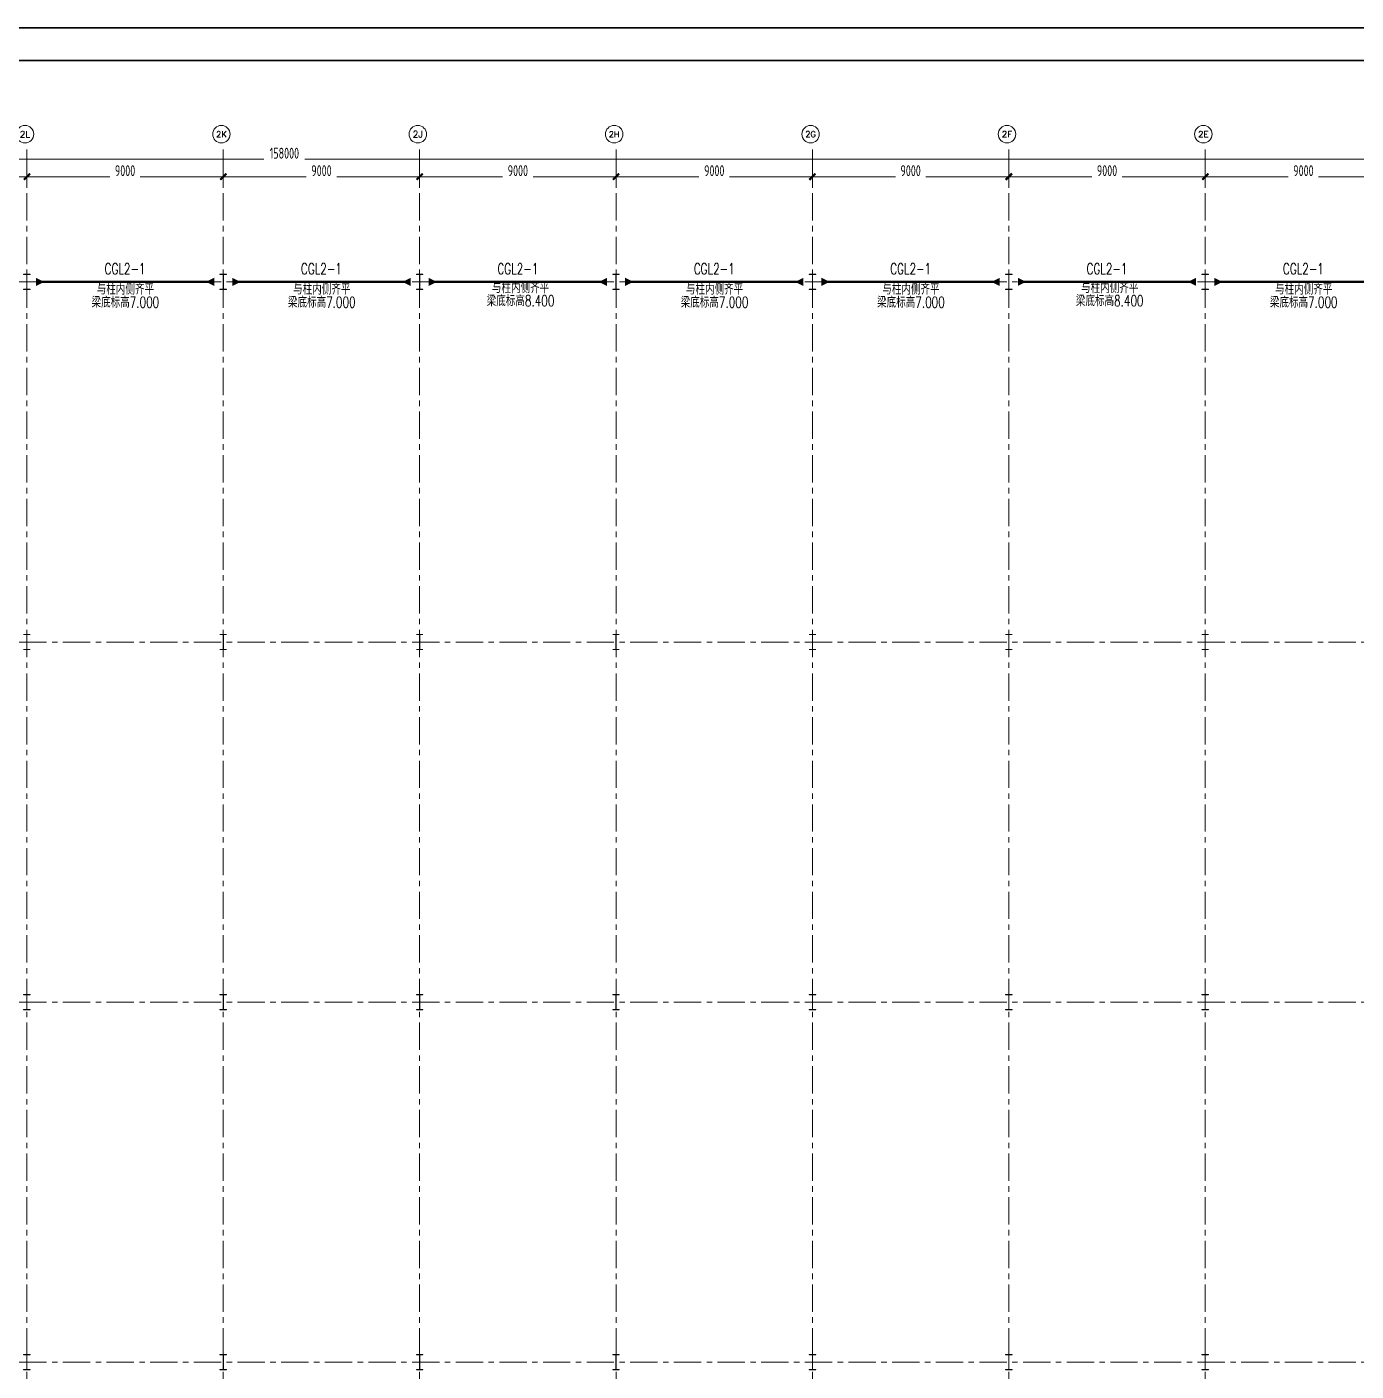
# Model space of a CAD drawing. Extents: x -1201378 to 2367219, y -619313 to 244905.
# Drawn here: x 726242 to 787157, y -31504 to 30085 of the extents above; entities that cross this region are included whole.
import ezdxf
from ezdxf.enums import TextEntityAlignment as Align

# ---------------------------------------------------------------- set-up
doc = ezdxf.new("R2010")
doc.units = 0
doc.header["$LTSCALE"] = 1000
doc.linetypes.add('CENTER', pattern=[2, 1.25, -0.25, 0.25, -0.25])
doc.layers.get('0').update_dxf_attribs({"linetype": 'CONTINUOUS'})
doc.layers.get('Defpoints').update_dxf_attribs({"linetype": 'CONTINUOUS'})
doc.layers.add('0-cxFrame', color=155, linetype='CONTINUOUS')
for name, color, linetype, lineweight in [('0-cxText', 131, 'CONTINUOUS', 25), ('S-axis', 111, 'CONTINUOUS', 0), ('S-bea', 40, 'CONTINUOUS', 0), ('S-col', 2, 'CONTINUOUS', 0), ('S-dote', 5, 'CENTER', 0), ('THIN', 7, 'CONTINUOUS', 0), ('梁', 4, 'CONTINUOUS', 18)]:
    doc.layers.add(name, color=color, linetype=linetype, lineweight=lineweight)
doc.styles.add('_TCH_AXIS', font='COMPLEX', dxfattribs={"bigfont": 'GBCBIG'})
doc.styles.add('cx_tuming', font='simhei.ttf')
doc.styles.add('cx_tuqian1', font='')
doc.styles.add('TSSD_Dimension', font='tssdeng.shx', dxfattribs={"width": 0.7, "bigfont": 'hztxt.shx'})
doc.styles.add('TSSD_Rein', font='tj-romans1.shx', dxfattribs={"width": 0.7, "bigfont": 'tj-hztxt.shx'})
doc.styles.add('黑体', font='simhei.ttf', dxfattribs={"width": 0.8})
doc.styles.get('cx_tuqian1').set_extended_font_data('SimSun')
doc.dimstyles.new('TSSD_200_200', dxfattribs={"dimtxt": 500, "dimasz": 200, "dimexe": 200, "dimexo": 500, "dimgap": 200, "dimtad": 1, "dimdec": 0, "dimzin": 0, "dimdsep": 46, "dimtxsty": 'TSSD_Dimension', "dimblk": 'ARCHTICK', "dimcen": 0, "dimdle": 200, "dimclrt": 7, "dimadec": 0, "dimazin": 0, "dimtfac": 1, "dimtdec": 0, "dimtix": 1, "dimtmove": 2, "dimatfit": 3, "dimfxl": 1, "dimtolj": 1, "dimtzin": 0, "dimarcsym": 0})

# ---------------------------------------------------------------- blocks, each defined once
blk = doc.blocks.new('_ArchTick')
at = {"color": 0, "linetype": 'ByBlock', "const_width": 0.5}
blk.add_lwpolyline([(-0.71, -0.71), (0.71, 0.71)], dxfattribs=at)
blk = doc.blocks.new('*D100')
at = {"layer": 'Defpoints', "color": 0, "transparency": 16777216}
for p in [(-173758, -176778), (-182758, -177738), (-173758, -177738)]:
    blk.add_point(p, dxfattribs=at)
at = {"layer": 'S-axis', "color": 0, "lineweight": -2, "transparency": 16777216}
for p, q in [((-182758, -177238), (-182758, -176578)), ((-173758, -177238), (-173758, -176578)), ((-182958, -176778), (-178957, -176778)), ((-173558, -176778), (-177560, -176778))]:
    blk.add_line(p, q, dxfattribs=at)
at = {"layer": 'S-axis', "color": 0, "lineweight": -2, "transparency": 16777216, "xscale": 200, "yscale": 200, "zscale": 200, "rotation": 180}
blk.add_blockref('_ArchTick', (-182758, -176778), dxfattribs=at)
at = {"layer": 'S-axis', "color": 0, "lineweight": -2, "transparency": 16777216, "xscale": 200, "yscale": 200, "zscale": 200}
blk.add_blockref('_ArchTick', (-173758, -176778), dxfattribs=at)
at = {"layer": 'S-axis', "color": 7, "transparency": 16777216, "insert": (-178258, -176503), "char_height": 500, "attachment_point": 5, "style": 'TSSD_Dimension'}
blk.add_mtext('\\A1;9000', dxfattribs=at)
blk = doc.blocks.new('*D101')
at = {"layer": 'Defpoints', "color": 0, "transparency": 16777216}
for p in [(-164758, -176778), (-173758, -177738), (-164758, -177738)]:
    blk.add_point(p, dxfattribs=at)
at = {"layer": 'S-axis', "color": 0, "lineweight": -2, "transparency": 16777216}
for p, q in [((-173758, -177238), (-173758, -176578)), ((-164758, -177238), (-164758, -176578)), ((-173958, -176778), (-169957, -176778)), ((-164558, -176778), (-168560, -176778))]:
    blk.add_line(p, q, dxfattribs=at)
at = {"layer": 'S-axis', "color": 0, "lineweight": -2, "transparency": 16777216, "xscale": 200, "yscale": 200, "zscale": 200, "rotation": 180}
blk.add_blockref('_ArchTick', (-173758, -176778), dxfattribs=at)
at = {"layer": 'S-axis', "color": 0, "lineweight": -2, "transparency": 16777216, "xscale": 200, "yscale": 200, "zscale": 200}
blk.add_blockref('_ArchTick', (-164758, -176778), dxfattribs=at)
at = {"layer": 'S-axis', "color": 7, "transparency": 16777216, "insert": (-169258, -176503), "char_height": 500, "attachment_point": 5, "style": 'TSSD_Dimension'}
blk.add_mtext('\\A1;9000', dxfattribs=at)
blk = doc.blocks.new('*D102')
at = {"layer": 'Defpoints', "color": 0, "transparency": 16777216}
for p in [(-155758, -176778), (-164758, -177738), (-155758, -177738)]:
    blk.add_point(p, dxfattribs=at)
at = {"layer": 'S-axis', "color": 0, "lineweight": -2, "transparency": 16777216}
for p, q in [((-164758, -177238), (-164758, -176578)), ((-155758, -177238), (-155758, -176578)), ((-164958, -176778), (-160957, -176778)), ((-155558, -176778), (-159560, -176778))]:
    blk.add_line(p, q, dxfattribs=at)
at = {"layer": 'S-axis', "color": 0, "lineweight": -2, "transparency": 16777216, "xscale": 200, "yscale": 200, "zscale": 200, "rotation": 180}
blk.add_blockref('_ArchTick', (-164758, -176778), dxfattribs=at)
at = {"layer": 'S-axis', "color": 0, "lineweight": -2, "transparency": 16777216, "xscale": 200, "yscale": 200, "zscale": 200}
blk.add_blockref('_ArchTick', (-155758, -176778), dxfattribs=at)
at = {"layer": 'S-axis', "color": 7, "transparency": 16777216, "insert": (-160258, -176503), "char_height": 500, "attachment_point": 5, "style": 'TSSD_Dimension'}
blk.add_mtext('\\A1;9000', dxfattribs=at)
blk = doc.blocks.new('*D103')
at = {"layer": 'Defpoints', "color": 0, "transparency": 16777216}
for p in [(-146758, -176778), (-155758, -177738), (-146758, -177738)]:
    blk.add_point(p, dxfattribs=at)
at = {"layer": 'S-axis', "color": 0, "lineweight": -2, "transparency": 16777216}
for p, q in [((-155758, -177238), (-155758, -176578)), ((-146758, -177238), (-146758, -176578)), ((-155958, -176778), (-151957, -176778)), ((-146558, -176778), (-150560, -176778))]:
    blk.add_line(p, q, dxfattribs=at)
at = {"layer": 'S-axis', "color": 0, "lineweight": -2, "transparency": 16777216, "xscale": 200, "yscale": 200, "zscale": 200, "rotation": 180}
blk.add_blockref('_ArchTick', (-155758, -176778), dxfattribs=at)
at = {"layer": 'S-axis', "color": 0, "lineweight": -2, "transparency": 16777216, "xscale": 200, "yscale": 200, "zscale": 200}
blk.add_blockref('_ArchTick', (-146758, -176778), dxfattribs=at)
at = {"layer": 'S-axis', "color": 7, "transparency": 16777216, "insert": (-151258, -176503), "char_height": 500, "attachment_point": 5, "style": 'TSSD_Dimension'}
blk.add_mtext('\\A1;9000', dxfattribs=at)
blk = doc.blocks.new('*D104')
at = {"layer": 'Defpoints', "color": 0, "transparency": 16777216}
for p in [(-137758, -176778), (-146758, -177738), (-137758, -177738)]:
    blk.add_point(p, dxfattribs=at)
at = {"layer": 'S-axis', "color": 0, "lineweight": -2, "transparency": 16777216}
for p, q in [((-146758, -177238), (-146758, -176578)), ((-137758, -177238), (-137758, -176578)), ((-146958, -176778), (-142957, -176778)), ((-137558, -176778), (-141560, -176778))]:
    blk.add_line(p, q, dxfattribs=at)
at = {"layer": 'S-axis', "color": 0, "lineweight": -2, "transparency": 16777216, "xscale": 200, "yscale": 200, "zscale": 200, "rotation": 180}
blk.add_blockref('_ArchTick', (-146758, -176778), dxfattribs=at)
at = {"layer": 'S-axis', "color": 0, "lineweight": -2, "transparency": 16777216, "xscale": 200, "yscale": 200, "zscale": 200}
blk.add_blockref('_ArchTick', (-137758, -176778), dxfattribs=at)
at = {"layer": 'S-axis', "color": 7, "transparency": 16777216, "insert": (-142258, -176503), "char_height": 500, "attachment_point": 5, "style": 'TSSD_Dimension'}
blk.add_mtext('\\A1;9000', dxfattribs=at)
blk = doc.blocks.new('*D105')
at = {"layer": 'Defpoints', "color": 0, "transparency": 16777216}
for p in [(-128758, -176778), (-137758, -177738), (-128758, -177738)]:
    blk.add_point(p, dxfattribs=at)
at = {"layer": 'S-axis', "color": 0, "lineweight": -2, "transparency": 16777216}
for p, q in [((-137758, -177238), (-137758, -176578)), ((-128758, -177238), (-128758, -176578)), ((-137958, -176778), (-133957, -176778)), ((-128558, -176778), (-132560, -176778))]:
    blk.add_line(p, q, dxfattribs=at)
at = {"layer": 'S-axis', "color": 0, "lineweight": -2, "transparency": 16777216, "xscale": 200, "yscale": 200, "zscale": 200, "rotation": 180}
blk.add_blockref('_ArchTick', (-137758, -176778), dxfattribs=at)
at = {"layer": 'S-axis', "color": 0, "lineweight": -2, "transparency": 16777216, "xscale": 200, "yscale": 200, "zscale": 200}
blk.add_blockref('_ArchTick', (-128758, -176778), dxfattribs=at)
at = {"layer": 'S-axis', "color": 7, "transparency": 16777216, "insert": (-133258, -176503), "char_height": 500, "attachment_point": 5, "style": 'TSSD_Dimension'}
blk.add_mtext('\\A1;9000', dxfattribs=at)
blk = doc.blocks.new('*D106')
at = {"layer": 'Defpoints', "color": 0, "transparency": 16777216}
for p in [(-119758, -176778), (-128758, -177738), (-119758, -177738)]:
    blk.add_point(p, dxfattribs=at)
at = {"layer": 'S-axis', "color": 0, "lineweight": -2, "transparency": 16777216}
for p, q in [((-128758, -177238), (-128758, -176578)), ((-119758, -177238), (-119758, -176578)), ((-128958, -176778), (-124957, -176778)), ((-119558, -176778), (-123560, -176778))]:
    blk.add_line(p, q, dxfattribs=at)
at = {"layer": 'S-axis', "color": 0, "lineweight": -2, "transparency": 16777216, "xscale": 200, "yscale": 200, "zscale": 200, "rotation": 180}
blk.add_blockref('_ArchTick', (-128758, -176778), dxfattribs=at)
at = {"layer": 'S-axis', "color": 0, "lineweight": -2, "transparency": 16777216, "xscale": 200, "yscale": 200, "zscale": 200}
blk.add_blockref('_ArchTick', (-119758, -176778), dxfattribs=at)
at = {"layer": 'S-axis', "color": 7, "transparency": 16777216, "insert": (-124258, -176503), "char_height": 500, "attachment_point": 5, "style": 'TSSD_Dimension'}
blk.add_mtext('\\A1;9000', dxfattribs=at)
blk = doc.blocks.new('*D107')
at = {"layer": 'Defpoints', "color": 0, "transparency": 16777216}
for p in [(-110758, -176778), (-119758, -177738), (-110758, -177738)]:
    blk.add_point(p, dxfattribs=at)
at = {"layer": 'S-axis', "color": 0, "lineweight": -2, "transparency": 16777216}
for p, q in [((-119758, -177238), (-119758, -176578)), ((-110758, -177238), (-110758, -176578)), ((-119958, -176778), (-115957, -176778)), ((-110558, -176778), (-114560, -176778))]:
    blk.add_line(p, q, dxfattribs=at)
at = {"layer": 'S-axis', "color": 0, "lineweight": -2, "transparency": 16777216, "xscale": 200, "yscale": 200, "zscale": 200, "rotation": 180}
blk.add_blockref('_ArchTick', (-119758, -176778), dxfattribs=at)
at = {"layer": 'S-axis', "color": 0, "lineweight": -2, "transparency": 16777216, "xscale": 200, "yscale": 200, "zscale": 200}
blk.add_blockref('_ArchTick', (-110758, -176778), dxfattribs=at)
at = {"layer": 'S-axis', "color": 7, "transparency": 16777216, "insert": (-115258, -176503), "char_height": 500, "attachment_point": 5, "style": 'TSSD_Dimension'}
blk.add_mtext('\\A1;9000', dxfattribs=at)
blk = doc.blocks.new('*D112')
at = {"layer": 'Defpoints', "color": 0, "transparency": 16777216}
for p in [(-82958, -175978), (-240958, -177638), (-82958, -177638)]:
    blk.add_point(p, dxfattribs=at)
at = {"layer": 'S-axis', "color": 0, "lineweight": -2, "transparency": 16777216}
for p, q in [((-241158, -175978), (-162899, -175978)), ((-240958, -177138), (-240958, -175778)), ((-82758, -175978), (-161018, -175978)), ((-82958, -177138), (-82958, -175778))]:
    blk.add_line(p, q, dxfattribs=at)
at = {"layer": 'S-axis', "color": 0, "lineweight": -2, "transparency": 16777216, "xscale": 200, "yscale": 200, "zscale": 200, "rotation": 180}
blk.add_blockref('_ArchTick', (-240958, -175978), dxfattribs=at)
at = {"layer": 'S-axis', "color": 0, "lineweight": -2, "transparency": 16777216, "xscale": 200, "yscale": 200, "zscale": 200}
blk.add_blockref('_ArchTick', (-82958, -175978), dxfattribs=at)
at = {"layer": 'S-axis', "color": 7, "transparency": 16777216, "insert": (-161958, -175703), "char_height": 500, "attachment_point": 5, "style": 'TSSD_Dimension'}
blk.add_mtext('\\A1;158000', dxfattribs=at)
blk = doc.blocks.new('nt66')
at = {"layer": 'S-col'}
blk.add_lwpolyline([(-195790, 766820), (-195490, 766820), (-195490, 766808), (-195636, 766808), (-195636, 766132), (-195490, 766132), (-195490, 766120), (-195790, 766120), (-195790, 766132), (-195644, 766132), (-195644, 766808), (-195790, 766808)], close=True, dxfattribs=at)
blk = doc.blocks.new('33333')
for p in [(-23214, -43900), (-14214, -43900), (-5214, -43900), (3786, -43900), (12786, -43900), (21786, -43900), (30786, -43900), (-23214, -60400), (-14214, -60400), (-5214, -60400), (3786, -60400), (12786, -60400), (21786, -60400), (30786, -60400), (-23214, -76900), (-14214, -76900), (-5214, -76900), (3786, -76900), (12786, -76900), (21786, -76900), (30786, -76900), (-23214, -93400), (-14214, -93400), (-5214, -93400), (3786, -93400), (12786, -93400), (21786, -93400), (30786, -93400)]:
    blk.add_blockref('nt66', p)
blk = doc.blocks.new('TK22.A0 L(Dragon)')
at = {"layer": '0-cxFrame', "color": 7, "const_width": 0.5}
blk.add_lwpolyline([(0, 0), (-1486, 0), (-1486, 841), (0, 841)], close=True, dxfattribs=at)
at = {"layer": '0-cxFrame', "const_width": 0.5}
blk.add_lwpolyline([(-80, 10), (-1466, 10), (-1466, 831), (-80, 831)], close=True, dxfattribs=at)
at = {"style": '黑体', "flags": 4}
blk.add_attdef('图幅', text='', height=3.3, dxfattribs=at).set_placement((-40, 3), align=Align.RIGHT)
at = {"layer": '0-cxText', "flags": 4}
for tag, height, style, p in [('建设单位', 3.5, 'cx_tuming', (-45, 240)), ('项目名称', 3.5, 'cx_tuming', (-45, 210)), ('子项名称', 3.5, 'cx_tuming', (-45, 180)), ('工程编号', 3.3, 'cx_tuqian1', (-35, 165)), ('图名1', 3.5, 'cx_tuming', (-45, 87)), ('图名2', 3.5, 'cx_tuming', (-45, 79)), ('图名3', 3.5, 'cx_tuming', (-45, 71)), ('出图日期', 3.3, 'cx_tuqian1', (-39, 60)), ('专业', 3.3, 'cx_tuqian1', (-55, 52)), ('图号', 3.3, 'cx_tuqian1', (-55, 44)), ('版次', 3.3, 'cx_tuqian1', (-20, 44))]:
    blk.add_attdef(tag, text='', height=height, dxfattribs=dict(at, style=style)).set_placement(p, align=Align.MIDDLE)
at = {"layer": 'Defpoints', "color": 6, "flags": 4}
for tag, height, style, p in [('tufu', 3.3, '黑体', (-12, 12)), ('dwfname', 4, 'cx_tuqian1', (-80, 3))]:
    blk.add_attdef(tag, text='', height=height, dxfattribs=dict(at, style=style)).set_placement(p, align=Align.RIGHT)
blk = doc.blocks.new('2#轴网')
at = {"layer": 'S-axis'}
for centre in [(-173843.4, -174832), (-164843.4, -174832), (-155843.4, -174832), (-146843.4, -174832), (-137843.4, -174832), (-128843.4, -174832), (-119843.4, -174832)]:
    blk.add_circle(centre, 400, dxfattribs=at)
at = {"layer": 'S-dote'}
for p, q in [((-173758.5, -270787), (-173758.5, -175298.2)), ((-164758.5, -270787), (-164758.5, -175298.2)), ((-155758.5, -270787), (-155758.5, -175298.2)), ((-146758.5, -270787), (-146758.5, -175298.2)), ((-137758.5, -270787), (-137758.5, -175298.2)), ((-128758.5, -270787), (-128758.5, -175298.2)), ((-119758.5, -270787), (-119758.5, -175298.2)), ((-74854.3, -181598.2), (-251154.3, -181598.2)), ((-74854.3, -198098.2), (-251154.3, -198098.2)), ((-74854.3, -214598.2), (-251154.3, -214598.2)), ((-74854.3, -231098.2), (-251154.3, -231098.2))]:
    blk.add_line(p, q, dxfattribs=at)
at = {"layer": 'S-axis', "style": '_TCH_AXIS'}
for s, height, p, p2 in [('2L', 288.12, (-174083.5, -174976.1), (-173603.3, -174976.1)), ('2K', 265.5, (-165089.9, -174964.8), (-164596.8, -174964.8)), ('2J', 314.07, (-156075.2, -174989.1), (-155611.5, -174989.1)), ('2H', 260.31, (-147091.3, -174962.2), (-146595.5, -174962.2)), ('2G', 270.86, (-138088.4, -174967.5), (-137598.3, -174967.5)), ('2F', 282.17, (-129085.2, -174973.1), (-128601.5, -174973.1)), ('2E', 282.17, (-120085.2, -174973.1), (-119601.5, -174973.1))]:
    blk.add_text(s, height=height, dxfattribs=at).set_placement(p, p2, align=Align.FIT)
at = {"layer": 'S-axis'}
for base, p1, p2, picture, middle in [((-82958.5, -175978.2), (-240958.5, -177638.2), (-82958.5, -177638.2), '*D112', (-161958.5, -175703.2)), ((-173758.5, -176778.2), (-182758.5, -177738.2), (-173758.5, -177738.2), '*D100', (-178258.5, -176503.2)), ((-164758.5, -176778.2), (-173758.5, -177738.2), (-164758.5, -177738.2), '*D101', (-169258.5, -176503.2)), ((-155758.5, -176778.2), (-164758.5, -177738.2), (-155758.5, -177738.2), '*D102', (-160258.5, -176503.2)), ((-146758.5, -176778.2), (-155758.5, -177738.2), (-146758.5, -177738.2), '*D103', (-151258.5, -176503.2)), ((-137758.5, -176778.2), (-146758.5, -177738.2), (-137758.5, -177738.2), '*D104', (-142258.5, -176503.2)), ((-128758.5, -176778.2), (-137758.5, -177738.2), (-128758.5, -177738.2), '*D105', (-133258.5, -176503.2)), ((-119758.5, -176778.2), (-128758.5, -177738.2), (-119758.5, -177738.2), '*D106', (-124258.5, -176503.2)), ((-110758.5, -176778.2), (-119758.5, -177738.2), (-110758.5, -177738.2), '*D107', (-115258.5, -176503.2))]:
    dim = blk.add_linear_dim(base=base, p1=p1, p2=p2, angle=0, dimstyle='TSSD_200_200', dxfattribs=at)
    dim.commit()
    dim.dimension.update_dxf_attribs({"geometry": picture, "text_midpoint": middle, "dimtype": 161})

msp = doc.modelspace()

# ---------------------------------------------------------------- linework, layer by layer
at = {"layer": 'S-bea'}
for points in [[(726656.5, 18401.8, 375, 0, 0), (727031.5, 18401.8, 375, 0, 0)], [(734826.5, 18401.8, 375, 0, 0), (734451.5, 18401.8, 375, 0, 0)], [(735656.5, 18401.8, 375, 0, 0), (736031.5, 18401.8, 375, 0, 0)], [(743826.5, 18401.8, 375, 0, 0), (743451.5, 18401.8, 375, 0, 0)], [(744656.5, 18401.8, 375, 0, 0), (745031.5, 18401.8, 375, 0, 0)], [(752826.5, 18401.8, 375, 0, 0), (752451.5, 18401.8, 375, 0, 0)], [(753656.5, 18401.8, 375, 0, 0), (754031.5, 18401.8, 375, 0, 0)], [(761826.5, 18401.8, 375, 0, 0), (761451.5, 18401.8, 375, 0, 0)], [(762656.5, 18401.8, 375, 0, 0), (763031.5, 18401.8, 375, 0, 0)], [(770826.5, 18401.8, 375, 0, 0), (770451.5, 18401.8, 375, 0, 0)], [(771656.5, 18401.8, 375, 0, 0), (772031.5, 18401.8, 375, 0, 0)], [(779826.5, 18401.8, 375, 0, 0), (779451.5, 18401.8, 375, 0, 0)], [(780656.5, 18401.8, 375, 0, 0), (781031.5, 18401.8, 375, 0, 0)]]:
    msp.add_lwpolyline(points, format="xyseb", dxfattribs=at)
at = {"layer": '梁', "linetype": 'Continuous', "const_width": 100}
for points in [[(726656.5, 18401.8), (734826.5, 18401.8)], [(735656.5, 18401.8), (743826.5, 18401.8)], [(744656.5, 18401.8), (752826.5, 18401.8)], [(753656.5, 18401.8), (761826.5, 18401.8)], [(762656.5, 18401.8), (770826.5, 18401.8)], [(771656.5, 18401.8), (779826.5, 18401.8)], [(780656.5, 18401.8), (788826.5, 18401.8)]]:
    msp.add_lwpolyline(points, dxfattribs=at)

# ---------------------------------------------------------------- block references
at = {"layer": '0-cxFrame', "xscale": 150, "yscale": 150, "zscale": 150}
msp.add_blockref('TK22.A0 L(Dragon)', (849426.9, -96102.2), dxfattribs=at)
at = {"layer": 'S-axis'}
msp.add_blockref('2#轴网', (900000, 200000), dxfattribs=at)
at = {"layer": 'S-col'}
msp.add_blockref('33333', (945095.7, -704168.2), dxfattribs=at)

# ---------------------------------------------------------------- texts
at = {"layer": 'THIN', "style": 'TSSD_Rein', "width": 0.7}
for s, p in [('CGL2-1', (730741.5, 18601.8)), ('CGL2-1', (730741.5, 18601.8)), ('CGL2-1', (739741.5, 18601.8)), ('CGL2-1', (739741.5, 18601.8)), ('CGL2-1', (748741.5, 18601.8)), ('CGL2-1', (757741.5, 18601.8)), ('CGL2-1', (766741.5, 18601.8)), ('CGL2-1', (775741.5, 18601.8)), ('CGL2-1', (784741.5, 18601.8)), ('与柱内侧齐平', (730755.9, 17667.1)), ('与柱内侧齐平', (739755.9, 17667.1)), ('与柱内侧齐平', (748865.3, 17734.3)), ('与柱内侧齐平', (757755.9, 17667.1)), ('与柱内侧齐平', (766755.9, 17667.1)), ('与柱内侧齐平', (775865.3, 17734.3)), ('与柱内侧齐平', (784755.9, 17667.1)), ('梁底标高7.000', (730755.9, 17070.4)), ('梁底标高7.000', (739755.9, 17070.4)), ('梁底标高8.400', (748865.3, 17137.7)), ('梁底标高7.000', (757755.9, 17070.4)), ('梁底标高7.000', (766755.9, 17070.4)), ('梁底标高8.400', (775865.3, 17137.7)), ('梁底标高7.000', (784755.9, 17070.4))]:
    msp.add_text(s, height=500, dxfattribs=at).set_placement(p, align=Align.BOTTOM_CENTER)

doc.saveas('drawing.dxf')
